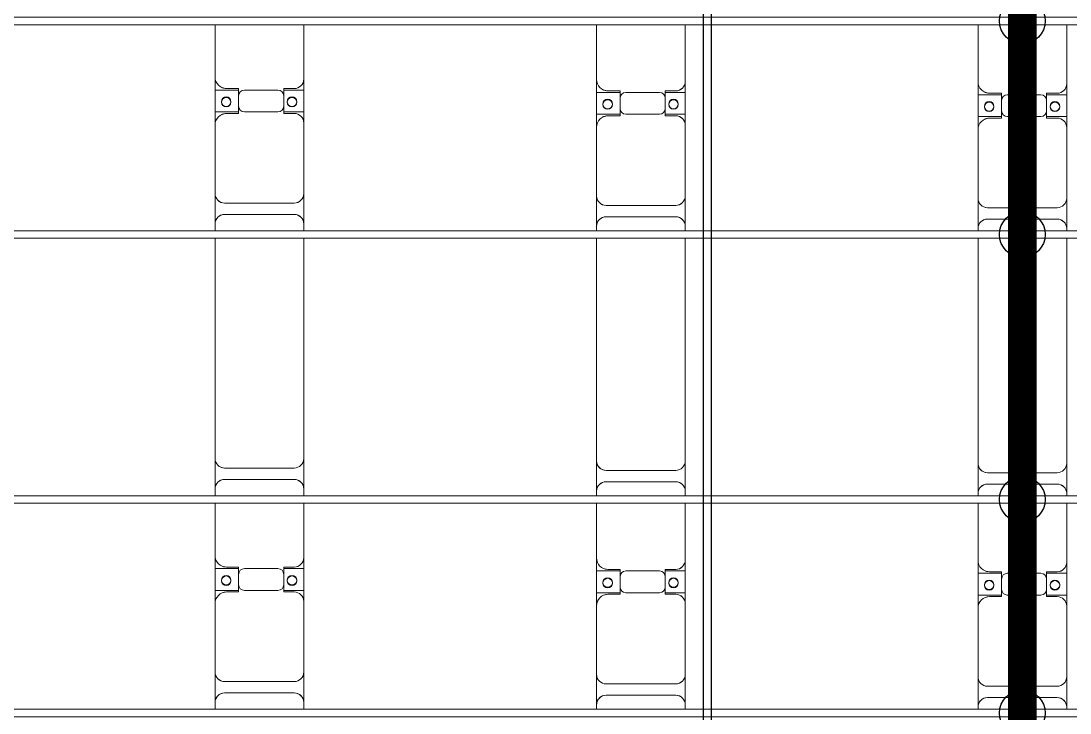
# Model space of a CAD drawing. Header units: millimetres. Extents: x -178706 to 107777, y -87310 to 933.
# Drawn here: x -42141 to -36641, y -75261 to -71631 of the extents above; entities that cross this region are included whole.
import ezdxf

# ---------------------------------------------------------------- set-up
doc = ezdxf.new("R2010")
doc.units = ezdxf.units.MM
doc.layers.add('A-GENM', color=13, linetype='Continuous', lineweight=9)
doc.layers.add('S-BEAM', color=12, linetype='Continuous', lineweight=9)
doc.layers.add('GC-HOP 40x60 GIA CUONG', color=1, linetype='Continuous')

# ---------------------------------------------------------------- blocks, each defined once
blk = doc.blocks.new('Dầm C52 - Dầm C52-22346-BỐ TRÍ KHUNG KẾT CẤU BÈ PIN 04')
at = {"layer": 'S-BEAM', "color": 1}
for p, q in [((-87623.4, 20), (87623.4, 20)), ((87623.4, -20), (-87623.4, -20))]:
    blk.add_line(p, q, dxfattribs=at)
blk = doc.blocks.new('Dầm C52 - Hộp 40x60-15955-BỐ TRÍ KHUNG KẾT CẤU BÈ PIN 04')
at = {"layer": 'S-BEAM', "color": 3, "lineweight": 25}
for p, q in [((-20146.3, 20), (20146.3, 20)), ((20146.3, -20), (-20146.3, -20))]:
    blk.add_line(p, q, dxfattribs=at)
blk = doc.blocks.new('Dai phao do pin - DẢI PHAO ĐỠ PIN-V79-BỐ TRÍ KHUNG KẾT CẤU BÈ PIN 04')
at = {"layer": 'A-GENM', "color": 7}
for p, q in [((610.3, 241.6), (599.3, 241.6)), ((610.3, 241.6), (769.7, 241.6)), ((1129.7, 241.6), (769.7, 241.6)), ((1129.7, 241.6), (1312.2, 241.6)), ((1197.8, 241.6), (1380.3, 241.6)), ((1197.8, 118.2), (1197.8, 241.6)), ((1312.2, 241.6), (1312.2, 118.2)), ((1679.3, 241.6), (1380.3, 241.6)), ((1730.3, 241.6), (1719.3, 241.6)), ((1730.3, 241.6), (1889.7, 241.6)), ((3069.3, 241.6), (1889.7, 241.6)), ((3120.3, 241.6), (3109.3, 241.6)), ((3120.3, 241.6), (3279.7, 241.6)), ((3639.7, 241.6), (3279.7, 241.6)), ((3639.7, 241.6), (3822.2, 241.6)), ((3707.8, 241.6), (3890.3, 241.6)), ((3707.8, 118.2), (3707.8, 241.6)), ((3822.2, 241.6), (3822.2, 118.2)), ((4189.3, 241.6), (3890.3, 241.6)), ((660.3, -173.4), (660.3, 191.6)), ((719.7, 191.6), (719.7, -173.4)), ((1189.7, 118.2), (1189.7, 181.6)), ((1320.3, 181.6), (1320.3, 118.2)), ((1780.3, -173.4), (1780.3, 191.6)), ((1839.7, 191.6), (1839.7, -173.4)), ((3170.3, -173.4), (3170.3, 191.6)), ((3229.7, 191.6), (3229.7, -173.4)), ((3699.7, 118.2), (3699.7, 181.6)), ((3830.3, 181.6), (3830.3, 118.2)), ((1282.2, 118.2), (1189.7, 118.2)), ((1320.3, 118.2), (1227.8, 118.2)), ((3792.2, 118.2), (3699.7, 118.2)), ((3830.3, 118.2), (3737.8, 118.2)), ((1197.8, 88.2), (1197.8, -88.2)), ((1312.2, -88.2), (1312.2, 88.2)), ((3707.8, 88.2), (3707.8, -88.2)), ((3822.2, -88.2), (3822.2, 88.2)), ((1189.7, -173.4), (1189.7, -118.2)), ((1189.7, -118.2), (1282.2, -118.2)), ((1197.8, -223.4), (1197.8, -118.2)), ((1227.8, -118.2), (1320.3, -118.2)), ((1312.2, -118.2), (1312.2, -223.4)), ((1320.3, -118.2), (1320.3, -173.4)), ((3699.7, -173.4), (3699.7, -118.2)), ((3699.7, -118.2), (3792.2, -118.2)), ((3707.8, -223.4), (3707.8, -118.2)), ((3737.8, -118.2), (3830.3, -118.2)), ((3822.2, -118.2), (3822.2, -223.4)), ((3830.3, -118.2), (3830.3, -173.4)), ((599.3, -223.4), (610.3, -223.4)), ((769.7, -223.4), (610.3, -223.4)), ((769.7, -223.4), (1139.7, -223.4)), ((1312.2, -223.4), (1139.7, -223.4)), ((1370.3, -223.4), (1197.8, -223.4)), ((1370.3, -223.4), (1679.3, -223.4)), ((1719.3, -223.4), (1730.3, -223.4)), ((1889.7, -223.4), (1730.3, -223.4)), ((1889.7, -223.4), (3069.3, -223.4)), ((3109.3, -223.4), (3120.3, -223.4)), ((3279.7, -223.4), (3120.3, -223.4)), ((3279.7, -223.4), (3649.7, -223.4)), ((3822.2, -223.4), (3649.7, -223.4)), ((3880.3, -223.4), (3707.8, -223.4)), ((3880.3, -223.4), (4189.3, -223.4))]:
    blk.add_line(p, q, dxfattribs=at)
for centre, radius, start, end in [((610.3, 191.6), 50, 360, 90), ((610.3, 191.6), 50, 15, 90), ((769.7, 191.6), 50, 90, 180), ((769.7, 191.6), 50, 135, 180), ((1129.7, 181.6), 60, 360, 90), ((1380.3, 181.6), 60, 90, 180), ((1730.3, 191.6), 50, 360, 90), ((1730.3, 191.6), 50, 360, 45), ((1889.7, 191.6), 50, 90, 180), ((1889.7, 191.6), 50, 105, 180), ((3120.3, 191.6), 50, 360, 90), ((3120.3, 191.6), 50, 15, 90), ((3279.7, 191.6), 50, 90, 180), ((3279.7, 191.6), 50, 135, 180), ((3639.7, 181.6), 60, 360, 90), ((3890.3, 181.6), 60, 90, 180), ((1129.7, 181.6), 60, 360, 30), ((1248.6, 183.2), 25, 0, 180), ((1248.6, 183.2), 25, 180, 0), ((1251.4, 183.2), 25, 0, 180), ((1251.4, 183.2), 25, 180, 0), ((1380.3, 181.6), 60, 150, 180), ((3639.7, 181.6), 60, 360, 30), ((3758.6, 183.2), 25, 360, 180), ((3758.6, 183.2), 25, 180, 0), ((3761.4, 183.2), 25, 0, 180), ((3761.4, 183.2), 25, 180, 0), ((3890.3, 181.6), 60, 150, 180), ((1227.8, 88.2), 30, 90, 180), ((1282.2, 88.2), 30, 360, 90), ((3737.8, 88.2), 30, 90, 180), ((3792.2, 88.2), 30, 360, 90), ((1227.8, -88.2), 30, 180, 270), ((1282.2, -88.2), 30, 270, 360), ((3737.8, -88.2), 30, 180, 270), ((3792.2, -88.2), 30, 270, 360), ((1248.6, -161.8), 25, 360, 180), ((1248.6, -161.8), 25, 180, 360), ((1251.4, -161.8), 25, 0, 180), ((1251.4, -161.8), 25, 180, 0), ((3758.6, -161.8), 25, 0, 180), ((3758.6, -161.8), 25, 180, 0), ((3761.4, -161.8), 25, 0, 180), ((3761.4, -161.8), 25, 180, 360), ((610.3, -173.4), 50, 270, 360), ((610.3, -173.4), 50, 285, 360), ((769.7, -173.4), 50, 180, 270), ((769.7, -173.4), 50, 180, 225), ((1139.7, -173.4), 50, 270, 360), ((1139.7, -173.4), 50, 315, 360), ((1370.3, -173.4), 50, 180, 270), ((1370.3, -173.4), 50, 180, 225), ((1730.3, -173.4), 50, 270, 360), ((1730.3, -173.4), 50, 315, 360), ((1889.7, -173.4), 50, 180, 270), ((1889.7, -173.4), 50, 180, 270), ((3120.3, -173.4), 50, 270, 360), ((3120.3, -173.4), 50, 285, 360), ((3279.7, -173.4), 50, 180, 270), ((3279.7, -173.4), 50, 180, 225), ((3649.7, -173.4), 50, 270, 360), ((3649.7, -173.4), 50, 315, 360), ((3880.3, -173.4), 50, 180, 270), ((3880.3, -173.4), 50, 180, 225)]:
    blk.add_arc(centre, radius, start, end, dxfattribs=at)
blk = doc.blocks.new('Dai phao do pin - DẢI PHAO ĐỠ PIN-V80-BỐ TRÍ KHUNG KẾT CẤU BÈ PIN 04')
at = {"layer": 'A-GENM', "color": 7}
for p, q in [((610.3, 241.6), (587.1, 241.6)), ((610.3, 241.6), (769.7, 241.6)), ((1129.7, 241.6), (769.7, 241.6)), ((1129.7, 241.6), (1312.2, 241.6)), ((1197.8, 241.6), (1380.3, 241.6)), ((1197.8, 118.2), (1197.8, 241.6)), ((1312.2, 241.6), (1312.2, 118.2)), ((1667.1, 241.6), (1380.3, 241.6)), ((1730.3, 241.6), (1707.1, 241.6)), ((1730.3, 241.6), (1889.7, 241.6)), ((3057.1, 241.6), (1889.7, 241.6)), ((3120.3, 241.6), (3097.1, 241.6)), ((3120.3, 241.6), (3279.7, 241.6)), ((3639.7, 241.6), (3279.7, 241.6)), ((3639.7, 241.6), (3822.2, 241.6)), ((3707.8, 241.6), (3890.3, 241.6)), ((3707.8, 118.2), (3707.8, 241.6)), ((3822.2, 241.6), (3822.2, 118.2)), ((4177.1, 241.6), (3890.3, 241.6)), ((660.3, -173.4), (660.3, 191.6)), ((719.7, 191.6), (719.7, -173.4)), ((1189.7, 118.2), (1189.7, 181.6)), ((1320.3, 181.6), (1320.3, 118.2)), ((1780.3, -173.4), (1780.3, 191.6)), ((1839.7, 191.6), (1839.7, -173.4)), ((3170.3, -173.4), (3170.3, 191.6)), ((3229.7, 191.6), (3229.7, -173.4)), ((3699.7, 118.2), (3699.7, 181.6)), ((3830.3, 181.6), (3830.3, 118.2)), ((1282.2, 118.2), (1189.7, 118.2)), ((1320.3, 118.2), (1227.8, 118.2)), ((3792.2, 118.2), (3699.7, 118.2)), ((3830.3, 118.2), (3737.8, 118.2)), ((1197.8, 88.2), (1197.8, -88.2)), ((1312.2, -88.2), (1312.2, 88.2)), ((3707.8, 88.2), (3707.8, -88.2)), ((3822.2, -88.2), (3822.2, 88.2)), ((1189.7, -173.4), (1189.7, -118.2)), ((1189.7, -118.2), (1282.2, -118.2)), ((1197.8, -223.4), (1197.8, -118.2)), ((1227.8, -118.2), (1320.3, -118.2)), ((1312.2, -118.2), (1312.2, -223.4)), ((1320.3, -118.2), (1320.3, -173.4)), ((3699.7, -173.4), (3699.7, -118.2)), ((3699.7, -118.2), (3792.2, -118.2)), ((3707.8, -223.4), (3707.8, -118.2)), ((3737.8, -118.2), (3830.3, -118.2)), ((3822.2, -118.2), (3822.2, -223.4)), ((3830.3, -118.2), (3830.3, -173.4)), ((587.1, -223.4), (610.3, -223.4)), ((769.7, -223.4), (610.3, -223.4)), ((769.7, -223.4), (1139.7, -223.4)), ((1312.2, -223.4), (1139.7, -223.4)), ((1370.3, -223.4), (1197.8, -223.4)), ((1370.3, -223.4), (1667.1, -223.4)), ((1707.1, -223.4), (1730.3, -223.4)), ((1889.7, -223.4), (1730.3, -223.4)), ((1889.7, -223.4), (3057.1, -223.4)), ((3097.1, -223.4), (3120.3, -223.4)), ((3279.7, -223.4), (3120.3, -223.4)), ((3279.7, -223.4), (3649.7, -223.4)), ((3822.2, -223.4), (3650.2, -223.4)), ((3880.3, -223.4), (3707.8, -223.4)), ((3880.3, -223.4), (4177.1, -223.4))]:
    blk.add_line(p, q, dxfattribs=at)
for centre, radius, start, end in [((610.3, 191.6), 50, 360, 90), ((610.3, 191.6), 50, 16.1022, 90), ((769.7, 191.6), 50, 90, 180), ((769.7, 191.6), 50, 135, 180), ((1129.7, 181.6), 60, 360, 90), ((1380.3, 181.6), 60, 90, 180), ((1730.3, 191.6), 50, 360, 90), ((1730.3, 191.6), 50, 360, 45), ((1889.7, 191.6), 50, 90, 180), ((1889.7, 191.6), 50, 105, 180), ((3120.3, 191.6), 50, 360, 90), ((3120.3, 191.6), 50, 15, 90), ((3279.7, 191.6), 50, 90, 180), ((3279.7, 191.6), 50, 135, 180), ((3639.7, 181.6), 60, 360, 90), ((3890.3, 181.6), 60, 90, 180), ((1129.7, 181.6), 60, 360, 30), ((1248.6, 183.2), 25, 0, 180), ((1248.6, 183.2), 25, 180, 0), ((1251.4, 183.2), 25, 0, 180), ((1251.4, 183.2), 25, 180, 0), ((1380.3, 181.6), 60, 150, 180), ((3639.7, 181.6), 60, 360, 30), ((3758.6, 183.2), 25, 360, 180), ((3758.6, 183.2), 25, 180, 0), ((3761.4, 183.2), 25, 0, 180), ((3761.4, 183.2), 25, 180, 0), ((3890.3, 181.6), 60, 150, 180), ((1227.8, 88.2), 30, 90, 180), ((1282.2, 88.2), 30, 360, 90), ((3737.8, 88.2), 30, 90, 180), ((3792.2, 88.2), 30, 360, 90), ((1227.8, -88.2), 30, 180, 270), ((1282.2, -88.2), 30, 270, 360), ((3737.8, -88.2), 30, 180, 270), ((3792.2, -88.2), 30, 270, 360), ((1248.6, -161.8), 25, 360, 180), ((1248.6, -161.8), 25, 180, 360), ((1251.4, -161.8), 25, 0, 180), ((1251.4, -161.8), 25, 180, 0), ((3758.6, -161.8), 25, 0, 180), ((3758.6, -161.8), 25, 180, 0), ((3761.4, -161.8), 25, 0, 180), ((3761.4, -161.8), 25, 180, 360), ((610.3, -173.4), 50, 270, 360), ((610.3, -173.4), 50, 285, 360), ((769.7, -173.4), 50, 180, 270), ((769.7, -173.4), 50, 180, 225), ((1139.7, -173.4), 50, 270, 360), ((1139.7, -173.4), 50, 315, 360), ((1370.3, -173.4), 50, 180, 270), ((1370.3, -173.4), 50, 180, 225), ((1730.3, -173.4), 50, 270, 360), ((1730.3, -173.4), 50, 315, 360), ((1889.7, -173.4), 50, 180, 270), ((1889.7, -173.4), 50, 180, 270), ((3120.3, -173.4), 50, 270, 360), ((3120.3, -173.4), 50, 285, 360), ((3279.7, -173.4), 50, 180, 270), ((3279.7, -173.4), 50, 180, 225), ((3649.7, -173.4), 50, 270, 360), ((3649.7, -173.4), 50, 315, 360), ((3880.3, -173.4), 50, 180, 270), ((3880.3, -173.4), 50, 180, 225)]:
    blk.add_arc(centre, radius, start, end, dxfattribs=at)
blk = doc.blocks.new('Dai phao do pin - DẢI PHAO ĐỠ PIN-V81-BỐ TRÍ KHUNG KẾT CẤU BÈ PIN 04')
at = {"layer": 'A-GENM', "color": 7}
for p, q in [((610.3, 241.6), (574.9, 241.6)), ((610.3, 241.6), (769.7, 241.6)), ((1129.7, 241.6), (769.7, 241.6)), ((1129.7, 241.6), (1312.2, 241.6)), ((1197.8, 241.6), (1380.3, 241.6)), ((1197.8, 118.2), (1197.8, 241.6)), ((1312.2, 241.6), (1312.2, 118.2)), ((1654.9, 241.6), (1380.3, 241.6)), ((1730.3, 241.6), (1694.9, 241.6)), ((1730.3, 241.6), (1889.7, 241.6)), ((3044.9, 241.6), (1889.7, 241.6)), ((3120.3, 241.6), (3084.9, 241.6)), ((3120.3, 241.6), (3279.7, 241.6)), ((3639.7, 241.6), (3279.7, 241.6)), ((3639.7, 241.6), (3822.2, 241.6)), ((3707.8, 241.6), (3890.3, 241.6)), ((3707.8, 118.2), (3707.8, 241.6)), ((3822.2, 241.6), (3822.2, 118.2)), ((4164.9, 241.6), (3890.3, 241.6)), ((660.3, -173.4), (660.3, 191.6)), ((719.7, 191.6), (719.7, -173.4)), ((1189.7, 118.2), (1189.7, 181.6)), ((1320.3, 181.6), (1320.3, 118.2)), ((1780.3, -173.4), (1780.3, 191.6)), ((1839.7, 191.6), (1839.7, -173.4)), ((3170.3, -173.4), (3170.3, 191.6)), ((3229.7, 191.6), (3229.7, -173.4)), ((3699.7, 118.2), (3699.7, 181.6)), ((3830.3, 181.6), (3830.3, 118.2)), ((1282.2, 118.2), (1189.7, 118.2)), ((1320.3, 118.2), (1227.8, 118.2)), ((3792.2, 118.2), (3699.7, 118.2)), ((3830.3, 118.2), (3737.8, 118.2)), ((1197.8, 88.2), (1197.8, -88.2)), ((1312.2, -88.2), (1312.2, 88.2)), ((3707.8, 88.2), (3707.8, -88.2)), ((3822.2, -88.2), (3822.2, 88.2)), ((1189.7, -173.4), (1189.7, -118.2)), ((1189.7, -118.2), (1282.2, -118.2)), ((1197.8, -223.4), (1197.8, -118.2)), ((1227.8, -118.2), (1320.3, -118.2)), ((1312.2, -118.2), (1312.2, -223.4)), ((1320.3, -118.2), (1320.3, -173.4)), ((3699.7, -173.4), (3699.7, -118.2)), ((3699.7, -118.2), (3792.2, -118.2)), ((3707.8, -223.4), (3707.8, -118.2)), ((3737.8, -118.2), (3830.3, -118.2)), ((3822.2, -118.2), (3822.2, -223.4)), ((3830.3, -118.2), (3830.3, -173.4)), ((574.9, -223.4), (610.3, -223.4)), ((769.7, -223.4), (610.3, -223.4)), ((769.7, -223.4), (1139.7, -223.4)), ((1312.2, -223.4), (1139.7, -223.4)), ((1370.3, -223.4), (1197.8, -223.4)), ((1370.3, -223.4), (1654.9, -223.4)), ((1694.9, -223.4), (1730.3, -223.4)), ((1889.7, -223.4), (1730.3, -223.4)), ((1889.7, -223.4), (3044.9, -223.4)), ((3084.9, -223.4), (3120.3, -223.4)), ((3279.7, -223.4), (3120.3, -223.4)), ((3279.7, -223.4), (3649.7, -223.4)), ((3822.2, -223.4), (3649.7, -223.4)), ((3880.3, -223.4), (3707.8, -223.4)), ((3880.3, -223.4), (4164.9, -223.4))]:
    blk.add_line(p, q, dxfattribs=at)
for centre, radius, start, end in [((610.3, 191.6), 50, 360, 90), ((610.3, 191.6), 50, 15, 90), ((769.7, 191.6), 50, 90, 180), ((769.7, 191.6), 50, 135, 180), ((1129.7, 181.6), 60, 360, 90), ((1380.3, 181.6), 60, 90, 180), ((1730.3, 191.6), 50, 360, 90), ((1730.3, 191.6), 50, 360, 45), ((1889.7, 191.6), 50, 90, 180), ((1889.7, 191.6), 50, 105, 180), ((3120.3, 191.6), 50, 360, 90), ((3120.3, 191.6), 50, 15, 90), ((3279.7, 191.6), 50, 90, 180), ((3279.7, 191.6), 50, 135, 180), ((3639.7, 181.6), 60, 360, 90), ((3890.3, 181.6), 60, 90, 180), ((1129.7, 181.6), 60, 360, 30), ((1248.6, 183.2), 25, 0, 180), ((1248.6, 183.2), 25, 180, 0), ((1251.4, 183.2), 25, 0, 180), ((1251.4, 183.2), 25, 180, 0), ((1380.3, 181.6), 60, 150, 180), ((3639.7, 181.6), 60, 360, 30), ((3758.6, 183.2), 25, 360, 180), ((3758.6, 183.2), 25, 180, 0), ((3761.4, 183.2), 25, 0, 180), ((3761.4, 183.2), 25, 180, 0), ((3890.3, 181.6), 60, 150, 180), ((1227.8, 88.2), 30, 90, 180), ((1282.2, 88.2), 30, 360, 90), ((3737.8, 88.2), 30, 90, 180), ((3792.2, 88.2), 30, 360, 90), ((1227.8, -88.2), 30, 180, 270), ((1282.2, -88.2), 30, 270, 360), ((3737.8, -88.2), 30, 180, 270), ((3792.2, -88.2), 30, 270, 360), ((1248.6, -161.8), 25, 360, 180), ((1248.6, -161.8), 25, 180, 360), ((1251.4, -161.8), 25, 0, 180), ((1251.4, -161.8), 25, 180, 0), ((3758.6, -161.8), 25, 0, 180), ((3758.6, -161.8), 25, 180, 0), ((3761.4, -161.8), 25, 0, 180), ((3761.4, -161.8), 25, 180, 360), ((610.3, -173.4), 50, 270, 360), ((610.3, -173.4), 50, 285, 360), ((769.7, -173.4), 50, 180, 270), ((769.7, -173.4), 50, 180, 225), ((1139.7, -173.4), 50, 270, 360), ((1139.7, -173.4), 50, 315, 360), ((1370.3, -173.4), 50, 180, 270), ((1370.3, -173.4), 50, 180, 225), ((1730.3, -173.4), 50, 270, 360), ((1730.3, -173.4), 50, 315, 360), ((1889.7, -173.4), 50, 180, 270), ((1889.7, -173.4), 50, 180, 270), ((3120.3, -173.4), 50, 270, 360), ((3120.3, -173.4), 50, 285, 360), ((3279.7, -173.4), 50, 180, 270), ((3279.7, -173.4), 50, 180, 225), ((3649.7, -173.4), 50, 270, 360), ((3649.7, -173.4), 50, 315, 360), ((3880.3, -173.4), 50, 180, 270), ((3880.3, -173.4), 50, 180, 225)]:
    blk.add_arc(centre, radius, start, end, dxfattribs=at)
blk = doc.blocks.new('HOBANMONG_BEPIN 4_rvt-1-BỐ TRÍ KHUNG KẾT CẤU BÈ PIN 04')
at = {"layer": 'A-GENM', "color": 3, "lineweight": 25, "rotation": 90.00010434022374}
for name, p in [('Dai phao do pin - DẢI PHAO ĐỠ PIN-V81-BỐ TRÍ KHUNG KẾT CẤU BÈ PIN 04', (-40881.9, -75816)), ('Dai phao do pin - DẢI PHAO ĐỠ PIN-V80-BỐ TRÍ KHUNG KẾT CẤU BÈ PIN 04', (-38881.9, -75828.2)), ('Dai phao do pin - DẢI PHAO ĐỠ PIN-V79-BỐ TRÍ KHUNG KẾT CẤU BÈ PIN 04', (-36881.9, -75840.4))]:
    blk.add_blockref(name, p, dxfattribs=at)
at = {"layer": 'S-BEAM', "color": 3, "lineweight": 25}
for name, p, rotation in [('Dầm C52 - Hộp 40x60-15955-BỐ TRÍ KHUNG KẾT CẤU BÈ PIN 04', (-38542.2, -59640.6), 90.00010434022374), ('Dầm C52 - Dầm C52-22346-BỐ TRÍ KHUNG KẾT CẤU BÈ PIN 04', (-83808.5, -71631.2), 180.0001043386848), ('Dầm C52 - Dầm C52-22346-BỐ TRÍ KHUNG KẾT CẤU BÈ PIN 04', (-83805.5, -72751.2), 180.0001043386848), ('Dầm C52 - Dầm C52-22346-BỐ TRÍ KHUNG KẾT CẤU BÈ PIN 04', (-83801.7, -74141.2), 180.0001043386848), ('Dầm C52 - Dầm C52-22346-BỐ TRÍ KHUNG KẾT CẤU BÈ PIN 04', (-83798.6, -75261.2), 180.0001043386848)]:
    blk.add_blockref(name, p, dxfattribs=dict(at, rotation=rotation))

msp = doc.modelspace()

# ---------------------------------------------------------------- linework, layer by layer
at = {"layer": 'GC-HOP 40x60 GIA CUONG', "const_width": 150}
msp.add_lwpolyline([(-36891.1, -79275.9), (-36891.1, -64275.9)], dxfattribs=at)
at = {"layer": 'GC-HOP 40x60 GIA CUONG'}
for centre in [(-36891.1, -71631.2), (-36891.1, -72751.2), (-36891.1, -74141.2), (-36891.1, -75261.2)]:
    msp.add_circle(centre, 120, dxfattribs=at)

# ---------------------------------------------------------------- block references
at = {"lineweight": 5}
msp.add_blockref('HOBANMONG_BEPIN 4_rvt-1-BỐ TRÍ KHUNG KẾT CẤU BÈ PIN 04', (0, 0), dxfattribs=at)

doc.saveas('drawing.dxf')
